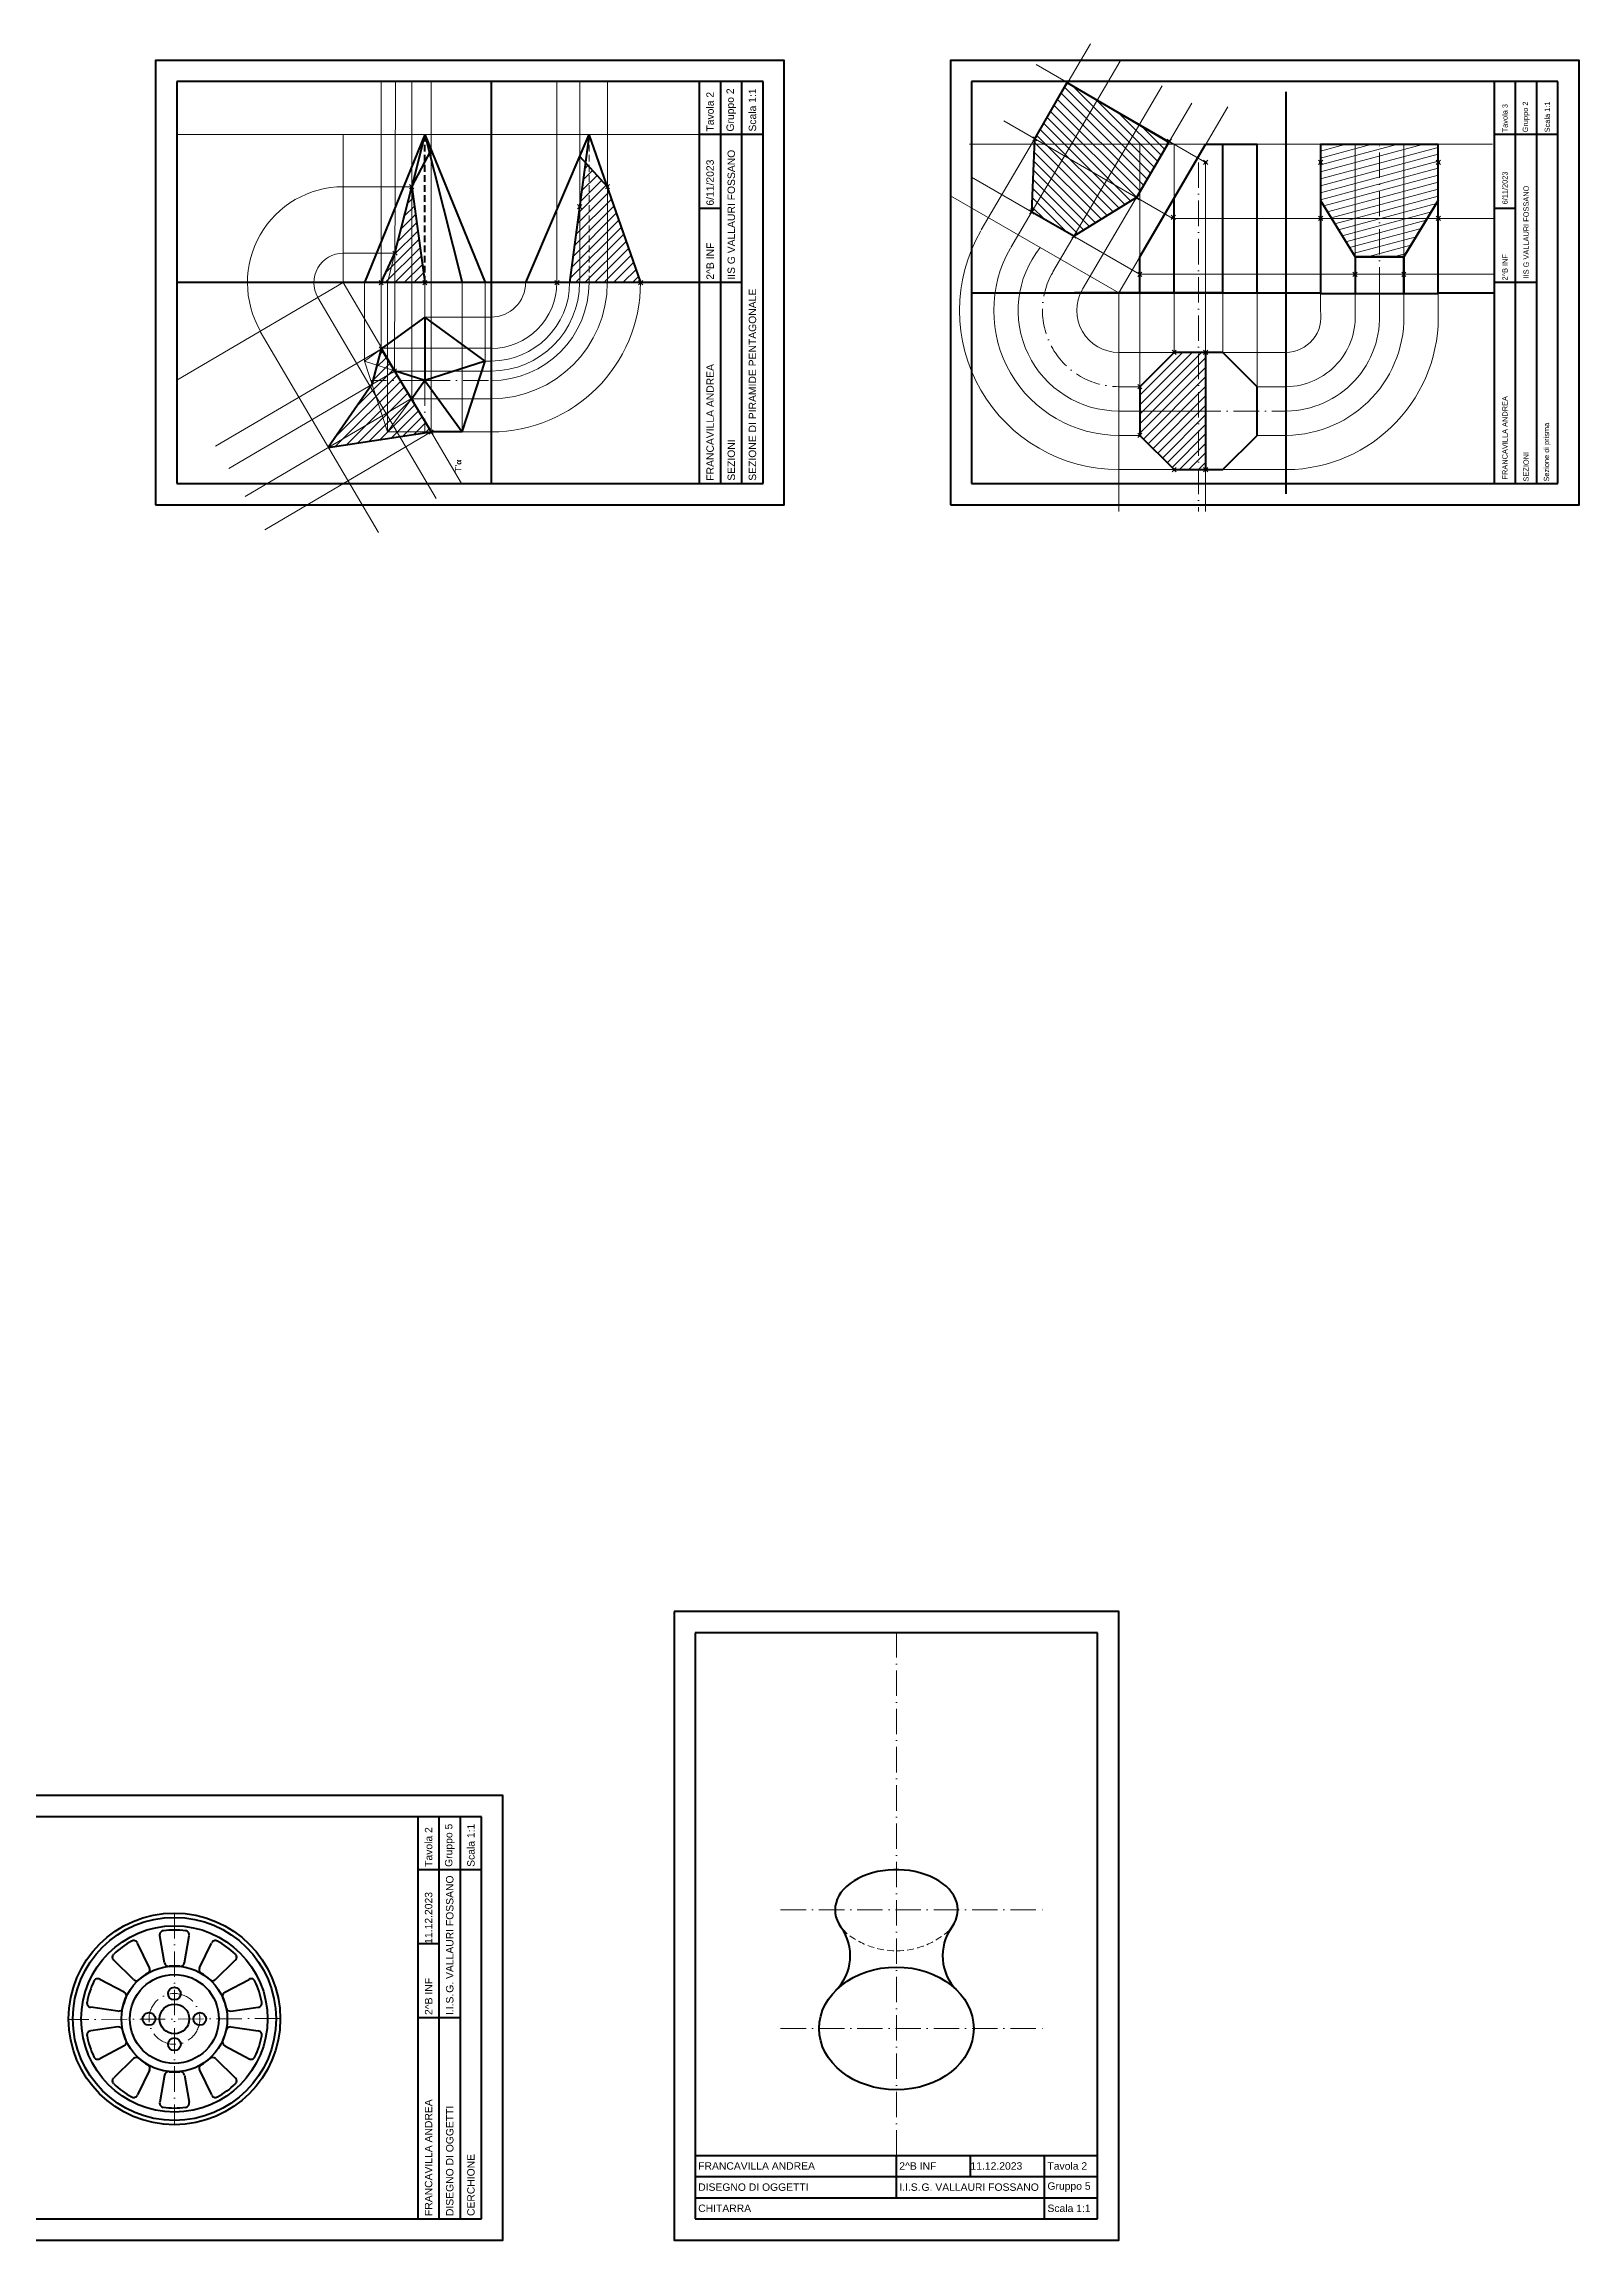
# Model space of a CAD drawing. Header units: millimetres. Extents: x -27341 to -22638, y -17500 to -16444.
# Drawn here: x -26898 to -26172, y -17500 to -16462 of the extents above; entities that cross this region are included whole.
import ezdxf

# ---------------------------------------------------------------- set-up
doc = ezdxf.new("R2010")
doc.units = ezdxf.units.MM
doc.header["$PDMODE"] = 35
doc.linetypes.add('ACAD_ISO10W100', pattern=[18, 12, -3, 0, -3])
doc.linetypes.add('NASCOSTA2', pattern=[4.7625, 3.175, -1.5875])
for name, color, linetype, lineweight in [('Linea a tratti', 7, 'NASCOSTA2', 20), ('Linea a Tratti Grossa', 7, 'NASCOSTA2', 40), ('Linea assi', 7, 'ACAD_ISO10W100', 13), ('Linea Campitura', 7, 'Continuous', 13), ('Linea Costruzione 1', 6, 'Continuous', 13), ('Linea Costruzione 2', 104, 'Continuous', 13), ('Linea Costruzione 3', 20, 'Continuous', 13), ('Linea Fine', 7, 'Continuous', 20), ('Linea Grossa', 7, 'Continuous', 40)]:
    doc.layers.add(name, color=color, linetype=linetype, lineweight=lineweight)
doc.styles.get("Standard").update_dxf_attribs({"font": 'arial.ttf'})

# ---------------------------------------------------------------- blocks, each defined once
blk = doc.blocks.new('*U16')
at = {"layer": 'Linea Grossa'}
for p, q in [((-4.7, -6.9), (-6.9, 5.9)), ((4.7, -6.9), (6.9, 5.9))]:
    blk.add_line(p, q, dxfattribs=at)
for centre, radius, start, end in [((-5, 6.3), 2, 97.134, 190), ((0, -33.4), 42, 82.866, 97.134), ((5, 6.3), 2, 350, 82.866), ((-2.7, -6.6), 2, 190, 275.752), ((0, -33.4), 25, 84.248, 95.752), ((2.7, -6.6), 2, 264.248, 350)]:
    blk.add_arc(centre, radius, start, end, dxfattribs=at)
blk = doc.blocks.new('*U17')
at = {"layer": 'Linea Grossa', "color": 0, "linetype": 'ByBlock', "lineweight": -2, "transparency": 16777216}
for p, rotation in [((-26855.6, -17368.7), 35.99999999999999), ((-26816.3, -17368.7), 324.0000000000001), ((-26867.8, -17385.4), 72), ((-26804.2, -17385.4), 288), ((-26867.8, -17406.1), 108), ((-26804.2, -17406.1), 252), ((-26855.6, -17422.8), 144), ((-26816.3, -17422.8), 216), ((-26836, -17429.2), 180)]:
    blk.add_blockref('*U16', p, dxfattribs=dict(at, rotation=rotation))
blk.add_blockref('*U16', (-26836, -17362.3), dxfattribs=at)

msp = doc.modelspace()

# ---------------------------------------------------------------- hatches: boundary and pattern name
at = {"layer": 'Linea Campitura'}
h = msp.add_hatch(dxfattribs=at)
h.set_pattern_fill('ANSI31', color=256, angle=90)
h.set_pattern_definition([(135, (0.6815, -13.8683), (-2.24506403, -2.24506403), [])])
h.paths.add_polyline_path([(-26381.5, -16535), (-26366.2, -16508.8), (-26414.2, -16480.7), (-26429.5, -16507.3), (-26431, -16541.9), (-26411.1, -16553.3)])
h = msp.add_hatch(dxfattribs=at)
h.set_pattern_fill('ANSI31', color=256, angle=150)
h.set_pattern_definition([(195, (0.6815, -13.8683), (0.82175047, -3.0668145), [])])
h.paths.add_polyline_path([(-26278.2, -16563), (-26255.2, -16563), (-26238.9, -16536.5), (-26238.9, -16510), (-26294.5, -16510), (-26294.5, -16536.5)])
h = msp.add_hatch(dxfattribs=at)
h.set_pattern_fill('ANSI31', color=256)
h.paths.add_polyline_path([(-26723.9, -16529.9), (-26731.8, -16561.3), (-26738.3, -16575.2), (-26717.7, -16575.2)])
h.paths.add_polyline_path([(-26631.4, -16529.9), (-26641.8, -16518.7), (-26649.3, -16575.2), (-26615.7, -16575.2)])
h = msp.add_hatch(dxfattribs=at)
h.set_pattern_fill('ANSI31', color=256)
h.paths.add_polyline_path([(-26738.3, -16606.5), (-26742.7, -16623.3), (-26763.3, -16653.1), (-26714.7, -16645.8)])
h = msp.add_hatch(dxfattribs=at)
h.set_pattern_fill('ANSI31', color=256)
h.set_pattern_definition([(45, (0.6815, -13.8683), (-2.24506403, 2.24506403), [])])
h.paths.add_polyline_path([(-26348.8, -16608.2), (-26363.7, -16608.2), (-26379.9, -16624.4), (-26379.9, -16647.4), (-26363.7, -16663.6), (-26348.8, -16663.6)])

# ---------------------------------------------------------------- linework, layer by layer
at = {"layer": 'Linea a tratti'}
msp.add_line((-26640, -16575.2), (-26640, -16505.2), dxfattribs=at)
msp.add_arc((-26495, -17326.1), 37.4, 226.9922, 313.2601, dxfattribs=at)
at = {"layer": 'Linea a Tratti Grossa'}
msp.add_line((-26717.7, -16575.2), (-26717.7, -16505.2), dxfattribs=at)
at = {"layer": 'Linea assi'}
for p, q in [((-26266.7, -16580), (-26266.7, -16510)), ((-26352.2, -16518.4), (-26352.2, -16683.4)), ((-26717.7, -16621.5), (-26743.2, -16621.5)), ((-26717.7, -16621.5), (-26686.4, -16621.5)), ((-26717.7, -16621.5), (-26717.7, -16645.8)), ((-26352.2, -16635.9), (-26389.9, -16635.9)), ((-26389.9, -16635.9), (-26310.9, -16635.9)), ((-26494.9, -17460.2), (-26494.9, -17213.2)), ((-26836, -17345.7), (-26836, -17445.7)), ((-26549.6, -17344.2), (-26425.4, -17344.2)), ((-26786, -17395.5), (-26886, -17396)), ((-26549.6, -17400.2), (-26425.4, -17400.2))]:
    msp.add_line(p, q, dxfattribs=at)
msp.add_circle((-26836, -17395.7), 12, dxfattribs=at)
msp.add_arc((-26389.9, -16588.4), 36, 150, 270, dxfattribs=at)
at = {"layer": 'Linea Costruzione 1'}
for p, q in [((-26717.7, -16505.2), (-26834.9, -16505.2)), ((-26717.7, -16505.2), (-26587.9, -16505.2)), ((-26460.3, -16509.8), (-26213.3, -16509.8)), ((-26323.2, -16509.8), (-26458.1, -16509.8)), ((-26746.2, -16612.3), (-26746.2, -16575.2)), ((-26735.3, -16645.8), (-26735.3, -16575.2)), ((-26700.1, -16645.8), (-26700.1, -16575.2)), ((-26689.2, -16612.3), (-26689.2, -16575.2)), ((-26379.9, -16580), (-26379.9, -16588.4)), ((-26363.7, -16580), (-26363.7, -16588.4)), ((-26340.7, -16580), (-26340.7, -16588.4)), ((-26324.5, -16580), (-26324.5, -16588.4)), ((-26294.5, -16588.4), (-26294.5, -16580.3)), ((-26278.2, -16580), (-26278.2, -16588.4)), ((-26266.7, -16580.3), (-26266.7, -16588.4)), ((-26255.2, -16580.3), (-26255.2, -16588.4)), ((-26238.9, -16580), (-26238.9, -16588.4)), ((-26717.7, -16591.5), (-26686.4, -16591.5)), ((-26379.9, -16624.4), (-26379.9, -16588.4)), ((-26363.7, -16608.2), (-26363.7, -16588.4)), ((-26340.7, -16608.2), (-26340.7, -16588.4)), ((-26324.5, -16624.4), (-26324.5, -16588.4)), ((-26689.2, -16612.3), (-26686.4, -16612.3)), ((-26340.7, -16608.2), (-26310.9, -16608.2)), ((-26324.5, -16624.4), (-26310.9, -16624.4)), ((-26700.1, -16645.8), (-26686.4, -16645.8)), ((-26324.5, -16647.4), (-26310.9, -16647.4)), ((-26340.7, -16663.6), (-26310.9, -16663.6))]:
    msp.add_line(p, q, dxfattribs=at)
for centre, radius, start, end in [((-26686.4, -16575.2), 16.3, 270, 0), ((-26686.4, -16575.2), 46.3, 270, 0), ((-26686.4, -16575.2), 37.1, 270, 0), ((-26686.4, -16575.2), 70.6, 270, 0), ((-26311.1, -16591.4), 16.8, 270.6409, 10.2248), ((-26311.1, -16591.4), 33, 270.6409, 5.1797), ((-26311.1, -16591.4), 44.5, 270.6409, 3.8416), ((-26311.1, -16591.4), 56, 270.6409, 3.0532), ((-26311.1, -16591.4), 72.2, 270.6409, 2.3665)]:
    msp.add_arc(centre, radius, start, end, dxfattribs=at)
at = {"layer": 'Linea Costruzione 2'}
for p, q in [((-26738.3, -16606.5), (-26738.3, -16480.2)), ((-26732, -16616.4), (-26731.6, -16480.2)), ((-26723.9, -16630.1), (-26723.9, -16480.2)), ((-26714.7, -16645.8), (-26714.7, -16480.2)), ((-26655.3, -16575.2), (-26655.3, -16480.2)), ((-26644.5, -16575.2), (-26644.5, -16480.2)), ((-26631.4, -16575.2), (-26631.4, -16480.2)), ((-26348.8, -16518.4), (-26348.8, -16683.4)), ((-26364.4, -16544.9), (-26212.4, -16544.9)), ((-26379.9, -16571.3), (-26212.4, -16571.3)), ((-26738, -16606.2), (-26686.4, -16606.2)), ((-26731.9, -16617), (-26686.4, -16617)), ((-26724.1, -16630.1), (-26686.4, -16630.1))]:
    msp.add_line(p, q, dxfattribs=at)
for radius in [31.1, 54.9, 41.8]:
    msp.add_arc((-26686.4, -16575.2), radius, 270, 0, dxfattribs=at)
for p in [(-26348.8, -16518.4), (-26294.5, -16518.4), (-26238.9, -16518.4), (-26723.9, -16529.9), (-26631.4, -16529.9), (-26644.5, -16539.3), (-26364.1, -16544.4), (-26294.5, -16544.9), (-26238.9, -16544.9), (-26731.8, -16561.3), (-26379.9, -16571.3), (-26278.2, -16571.3), (-26255.2, -16571.3), (-26738.3, -16575.2), (-26717.7, -16575.2), (-26655.3, -16575.2), (-26615.7, -16575.2), (-26738.3, -16606.5), (-26363.7, -16608.2), (-26348.8, -16608.2), (-26732, -16616.9), (-26379.9, -16624.4), (-26723.9, -16630.1), (-26714.7, -16645.8), (-26379.9, -16647.4), (-26363.7, -16663.6), (-26348.8, -16663.6)]:
    msp.add_point(p, dxfattribs=at)
at = {"layer": 'Linea Costruzione 3'}
for p, q in [((-26454.8, -16550.3), (-26403.2, -16462.4)), ((-26440.8, -16558.6), (-26389.2, -16470.6)), ((-26349.3, -16518.1), (-26428.8, -16472.2)), ((-26421, -16570.2), (-26369.4, -16482.3)), ((-26364.7, -16544.7), (-26444.2, -16498.8)), ((-26407, -16578.4), (-26355.4, -16490.5)), ((-26723.9, -16529.9), (-26756.2, -16529.9)), ((-26380, -16571.3), (-26459.5, -16525.4)), ((-26389.9, -16580), (-26469.4, -16534.2)), ((-26731.8, -16561.3), (-26756.2, -16561.3)), ((-26768.2, -16582.2), (-26712.3, -16677.2)), ((-26795.5, -16598.3), (-26739.6, -16693.3)), ((-26737.9, -16606.3), (-26816.6, -16652.5)), ((-26363.7, -16608.2), (-26389.9, -16608.2)), ((-26731.7, -16616.9), (-26810.3, -16663.1)), ((-26379.9, -16624.4), (-26389.9, -16624.4)), ((-26724, -16630), (-26802.6, -16676.3)), ((-26714.7, -16645.8), (-26793.3, -16692.1)), ((-26379.9, -16647.4), (-26389.9, -16647.4)), ((-26363.7, -16663.6), (-26389.9, -16663.6))]:
    msp.add_line(p, q, dxfattribs=at)
for centre, radius, start, end in [((-26756.2, -16575.2), 45.3, 90, 210.3855), ((-26389.9, -16588.4), 75.2, 150, 270), ((-26756.2, -16575.2), 13.9, 90, 210.3855), ((-26389.9, -16588.4), 59, 150, 270), ((-26389.9, -16588.4), 47.5, 141.2451, 270), ((-26389.9, -16588.4), 19.8, 150, 270)]:
    msp.add_arc(centre, radius, start, end, dxfattribs=at)
for p in [(-26414, -16480.8), (-26429.5, -16507.3), (-26366, -16508.5), (-26431, -16541.9), (-26381.3, -16535.1), (-26411.1, -16553.3)]:
    msp.add_point(p, dxfattribs=at)
at = {"layer": 'Linea Fine'}
for p, q in [((-26389.9, -16580), (-26338.3, -16492.1)), ((-26756.2, -16575.2), (-26756.2, -16505.2)), ((-26717.7, -16505.2), (-26735.3, -16575.2)), ((-26380.9, -16509.8), (-26325.4, -16509.8)), ((-26379.9, -16588.4), (-26379.9, -16509.8)), ((-26363.7, -16588.4), (-26363.7, -16509.8)), ((-26278.2, -16580), (-26278.2, -16510)), ((-26255.2, -16580), (-26255.2, -16510)), ((-26294.5, -16588.4), (-26294.5, -16518.4)), ((-26238.9, -16588.4), (-26238.9, -16518.4)), ((-26756.2, -16575.2), (-26834.9, -16621.4)), ((-26756.2, -16575.2), (-26700.3, -16670.2)), ((-26717.7, -16591.5), (-26717.7, -16575.2)), ((-26379.9, -16580), (-26389.9, -16580)), ((-26389.9, -16580), (-26389.9, -16683.4)), ((-26717.7, -16591.5), (-26746.2, -16612.3)), ((-26746.2, -16612.3), (-26735.3, -16645.8)), ((-26746.2, -16612.3), (-26717.7, -16621.5)), ((-26717.7, -16621.5), (-26735.3, -16645.8)), ((-26735.3, -16645.8), (-26700.1, -16645.8))]:
    msp.add_line(p, q, dxfattribs=at)
msp.add_lwpolyline([(-26294.5, -16510), (-26238.9, -16510)], dxfattribs=at)
at = {"layer": 'Linea Grossa'}
for p, q in [((-26557.9, -16480.2), (-26834.9, -16480.2)), ((-26834.9, -16480.2), (-26834.9, -16670.2)), ((-26686.4, -16480.2), (-26686.4, -16670.2)), ((-26587.9, -16670.2), (-26587.9, -16480.2)), ((-26577.9, -16670.2), (-26577.9, -16480.2)), ((-26567.9, -16670.2), (-26567.9, -16480.2)), ((-26557.9, -16670.2), (-26557.9, -16480.2)), ((-26182.4, -16480.2), (-26459.4, -16480.2)), ((-26459.4, -16480.2), (-26459.4, -16670.2)), ((-26429.5, -16507.3), (-26414.2, -16480.7)), ((-26414, -16480.8), (-26366.2, -16508.8)), ((-26310.9, -16485), (-26310.9, -16675)), ((-26212.4, -16670.2), (-26212.4, -16480.2)), ((-26202.4, -16670.2), (-26202.4, -16480.2)), ((-26192.4, -16670.2), (-26192.4, -16480.2)), ((-26182.4, -16670.2), (-26182.4, -16480.2)), ((-26717.7, -16505.2), (-26746.2, -16575.2)), ((-26717.7, -16505.2), (-26723.9, -16529.9)), ((-26717.7, -16505.2), (-26700.1, -16575.2)), ((-26717.7, -16505.2), (-26689.2, -16575.2)), ((-26670, -16575.2), (-26640, -16505.2)), ((-26640, -16505.2), (-26649.3, -16575.2)), ((-26615.7, -16575.2), (-26640, -16505.2)), ((-26557.9, -16505.2), (-26587.9, -16505.2)), ((-26431, -16541.9), (-26429.5, -16507.3)), ((-26366.2, -16508.8), (-26381.5, -16535)), ((-26379.9, -16563), (-26348.8, -16510)), ((-26324.5, -16510), (-26348.8, -16510)), ((-26340.7, -16580), (-26340.7, -16510)), ((-26324.5, -16580), (-26324.5, -16510)), ((-26238.9, -16510), (-26294.5, -16510)), ((-26294.5, -16510), (-26294.5, -16536.5)), ((-26238.9, -16536.5), (-26238.9, -16510)), ((-26182.4, -16505.2), (-26212.4, -16505.2)), ((-26723.9, -16529.9), (-26714.7, -16512.6)), ((-26631.4, -16529.9), (-26644.5, -16515.7)), ((-26731.8, -16561.3), (-26723.9, -16529.9)), ((-26723.9, -16529.9), (-26717.7, -16575.2)), ((-26577.9, -16540.2), (-26587.9, -16540.2)), ((-26411.1, -16553.3), (-26431, -16541.9)), ((-26381.5, -16535), (-26411.1, -16553.3)), ((-26363.7, -16580), (-26363.7, -16535.3)), ((-26294.5, -16536.5), (-26278.2, -16563)), ((-26294.5, -16536.5), (-26294.5, -16580)), ((-26255.2, -16563), (-26238.9, -16536.5)), ((-26238.9, -16536.5), (-26255.2, -16563)), ((-26238.9, -16580), (-26238.9, -16536.5)), ((-26202.4, -16540.2), (-26212.4, -16540.2)), ((-26738.3, -16575.2), (-26731.8, -16561.3)), ((-26379.9, -16580), (-26379.9, -16563)), ((-26278.2, -16563), (-26255.2, -16563)), ((-26255.2, -16563), (-26278.2, -16563)), ((-26278.2, -16563), (-26278.2, -16580)), ((-26255.2, -16563), (-26255.2, -16580)), ((-26255.2, -16580), (-26255.2, -16563)), ((-26587.9, -16575.2), (-26834.9, -16575.2)), ((-26746.2, -16575.2), (-26756.2, -16575.2)), ((-26746.2, -16575.2), (-26746.2, -16575.2)), ((-26567.9, -16575.2), (-26587.9, -16575.2)), ((-26459.4, -16580), (-26294.5, -16580)), ((-26340.7, -16580), (-26410.7, -16580)), ((-26294.5, -16580.3), (-26238.9, -16580.3)), ((-26238.9, -16580), (-26212.4, -16580)), ((-26192.4, -16575.2), (-26212.4, -16575.2)), ((-26717.7, -16591.5), (-26738.3, -16606.5)), ((-26689.2, -16612.3), (-26717.7, -16591.5)), ((-26717.7, -16591.5), (-26717.7, -16621.5)), ((-26738.3, -16606.5), (-26742.7, -16623.3)), ((-26738.3, -16606.5), (-26714.7, -16645.8)), ((-26689.2, -16612.3), (-26717.7, -16621.5)), ((-26700.1, -16645.8), (-26689.2, -16612.3)), ((-26348.8, -16608.2), (-26348.8, -16663.6)), ((-26742.7, -16623.3), (-26763.3, -16653.1)), ((-26717.7, -16621.5), (-26732, -16616.9)), ((-26717.7, -16621.5), (-26723.9, -16630.1)), ((-26717.7, -16621.5), (-26700.1, -16645.8)), ((-26763.3, -16653.1), (-26714.7, -16645.8)), ((-26700.1, -16645.8), (-26714.7, -16645.8)), ((-26834.9, -16670.2), (-26557.9, -16670.2)), ((-26459.4, -16670.2), (-26182.4, -16670.2)), ((-26589.9, -17213.2), (-26589.9, -17490.2)), ((-26399.9, -17213.2), (-26589.9, -17213.2)), ((-26399.9, -17490.2), (-26399.9, -17213.2)), ((-26690.9, -17300.2), (-26967.9, -17300.2)), ((-26720.9, -17490.2), (-26720.9, -17300.2)), ((-26710.9, -17490.2), (-26710.9, -17300.2)), ((-26700.9, -17490.2), (-26700.9, -17300.2)), ((-26690.9, -17490.2), (-26690.9, -17300.2)), ((-26690.9, -17325.2), (-26720.9, -17325.2)), ((-26710.9, -17360.2), (-26720.9, -17360.2)), ((-26700.9, -17395.2), (-26720.9, -17395.2)), ((-26589.9, -17460.2), (-26399.9, -17460.2)), ((-26494.9, -17480.2), (-26494.9, -17460.2)), ((-26459.9, -17470.2), (-26459.9, -17460.2)), ((-26424.9, -17490.2), (-26424.9, -17460.2)), ((-26589.9, -17470.2), (-26399.9, -17470.2)), ((-26589.9, -17480.2), (-26399.9, -17480.2)), ((-26967.9, -17490.2), (-26690.9, -17490.2)), ((-26589.9, -17490.2), (-26399.9, -17490.2))]:
    msp.add_line(p, q, dxfattribs=at)
for points in [[(-26844.9, -16680.2), (-26547.9, -16680.2), (-26547.9, -16470.2), (-26844.9, -16470.2)], [(-26469.4, -16680.2), (-26172.4, -16680.2), (-26172.4, -16470.2), (-26469.4, -16470.2)], [(-26363.7, -16608.2), (-26379.9, -16624.4), (-26379.9, -16647.4), (-26363.7, -16663.6), (-26340.7, -16663.6), (-26324.5, -16647.4), (-26324.5, -16624.4), (-26340.7, -16608.2)], [(-26599.9, -17203.2), (-26599.9, -17500.2), (-26389.9, -17500.2), (-26389.9, -17203.2)], [(-26977.9, -17500.2), (-26680.9, -17500.2), (-26680.9, -17290.2), (-26977.9, -17290.2)]]:
    msp.add_lwpolyline(points, close=True, dxfattribs=at)
for centre, radius in [((-26836, -17395.7), 50), ((-26836, -17395.7), 48), ((-26836, -17395.7), 44), ((-26836, -17395.7), 25), ((-26836, -17395.7), 21), ((-26836, -17383.7), 3), ((-26848, -17395.7), 3), ((-26836, -17395.7), 7), ((-26824, -17395.7), 3), ((-26836, -17407.7), 3)]:
    msp.add_circle(centre, radius, dxfattribs=at)
for centre, start, end in [((-26539.7, -17365.9), 314.9505, 35.9612), ((-26450.1, -17365.9), 144.0388, 225.0495)]:
    msp.add_arc(centre, 23, start, end, dxfattribs=at)
msp.add_ellipse((-26494.9, -17344.2), major_axis=(-29, 0), ratio=0.655172, start_param=2.613496, end_param=6.905982, dxfattribs=at)
msp.add_ellipse((-26494.9, -17400.2), major_axis=(-36.5, 0), ratio=0.794521, dxfattribs=at)

# ---------------------------------------------------------------- block references
msp.add_blockref('*U17', (0, 0), dxfattribs=at)

# ---------------------------------------------------------------- texts
at = {"layer": 'Linea Grossa', "rotation": 90}
for s, width, gutter_width, heights, insert, char_height, attachment_point in [(' Tavola 2', 95, 12.5, [0], (-26582.9, -16505.2), 3.5, 4), (' Gruppo 2', 95, 12.5, [0], (-26572.9, -16505.2), 3.5, 4), (' Scala 1:1', 95, 12.5, [0], (-26562.9, -16505.2), 3.5, 4), (' Gruppo 2', 95, 12.5, [0], (-26197.4, -16505.2), 2.5, 4), (' Scala 1:1', 95, 12.5, [0], (-26187.4, -16505.2), 2.5, 4), ('\\pxt0; Tavola 3', 95, 12.5, [0], (-26207.4, -16505.2), 2.5, 4), (' 6/11/2023', 95, 12.5, [0], (-26582.9, -16540.2), 3.5, 4), (' IIS G VALLAURI FOSSANO', 95, 12.5, [0], (-26572.9, -16575.2), 3.5, 4), ('\\pxt0;  6/11/2023', 95, 12.5, [0], (-26207.4, -16540.2), 2.5, 4), ('  IIS G VALLAURI FOSSANO', 95, 12.5, [0], (-26197.4, -16575.2), 2.5, 4), (' 2^ B INF', 35, 12.5, [0], (-26582.9, -16575.2), 3.5, 4), (' 2^ B INF', 35, 12.5, [0], (-26207.4, -16575.2), 2.5, 4), (' SEZIONE DI PIRAMIDE PENTAGONALE', 164.671, 12.5, [0], (-26562.9, -16670.2), 3.5, 4), (' FRANCAVILLA ANDREA ', 95, 12.5, [0], (-26582.9, -16670.2), 3.5, 4), ('  FRANCAVILLA ANDREA', 95, 12.5, [0], (-26207.4, -16670.2), 2.5, 4), (' Sezione di prisma', 164.671, 12.5, [0], (-26187.4, -16670.2), 2.5, 4), (' SEZIONI', 95, 12.5, [0], (-26572.9, -16670.2), 3.5, 4), (' SEZIONI', 95, 12.5, [0], (-26197.4, -16670.2), 2.5, 4), ("T'{\\fArial Black|b0|i0|c0|p34;\\H0.83333x;α}", 8.921, 12.5, [3.04], (-26703.5, -16664.7), 3, 1), (' Tavola 2', 95, 1, [0], (-26715.9, -17325.2), 3.5, 4), (' Gruppo 5', 95, 1, [0], (-26705.9, -17325.2), 3.5, 4), (' Scala 1:1', 95, 1, [0], (-26695.9, -17325.2), 3.5, 4), ('\\pxi-3,l3.38813,t3.38813;I.I.S.^IG. VALLAURI FOSSANO', 95, 1, [0], (-26705.9, -17395.2), 3.5, 4), ('11.12.2023', 95, 1, [0], (-26715.9, -17360.2), 3.5, 4), (' 2^ B INF', 35, 1, [0], (-26715.9, -17395.2), 3.5, 4), (' FRANCAVILLA ANDREA ', 95, 1, [0], (-26715.9, -17490.2), 3.5, 4), (' DISEGNO DI OGGETTI', 95, 1, [0], (-26705.9, -17490.2), 3.5, 4), (' CERCHIONE', 164.61, 1, [0], (-26695.9, -17490.2), 3.5, 4)]:
    msp.add_mtext_dynamic_manual_height_columns(s, width=width, gutter_width=gutter_width, heights=heights, dxfattribs=dict(at, insert=insert, char_height=char_height, attachment_point=attachment_point))
at = {"layer": 'Linea Grossa', "char_height": 3.5, "attachment_point": 4}
for s, width, insert in [(' FRANCAVILLA ANDREA ', 95, (-26589.9, -17465.2)), (' 2^ B INF', 35, (-26494.9, -17465.2)), ('11.12.2023', 95, (-26459.9, -17465.2)), (' Tavola 2', 95, (-26424.9, -17465.2)), (' DISEGNO DI OGGETTI', 95, (-26589.9, -17475.2)), ('\\pxi-3,l3.38813,t3.38813;I.I.S.^IG. VALLAURI FOSSANO', 95, (-26494.9, -17475.2)), (' Gruppo 5', 95, (-26424.9, -17475.2)), (' CHITARRA', 164.61, (-26589.9, -17485.2)), (' Scala 1:1', 95, (-26424.9, -17485.2))]:
    msp.add_mtext_dynamic_manual_height_columns(s, width=width, gutter_width=1, heights=[0], dxfattribs=dict(at, insert=insert))

doc.saveas('drawing.dxf')
